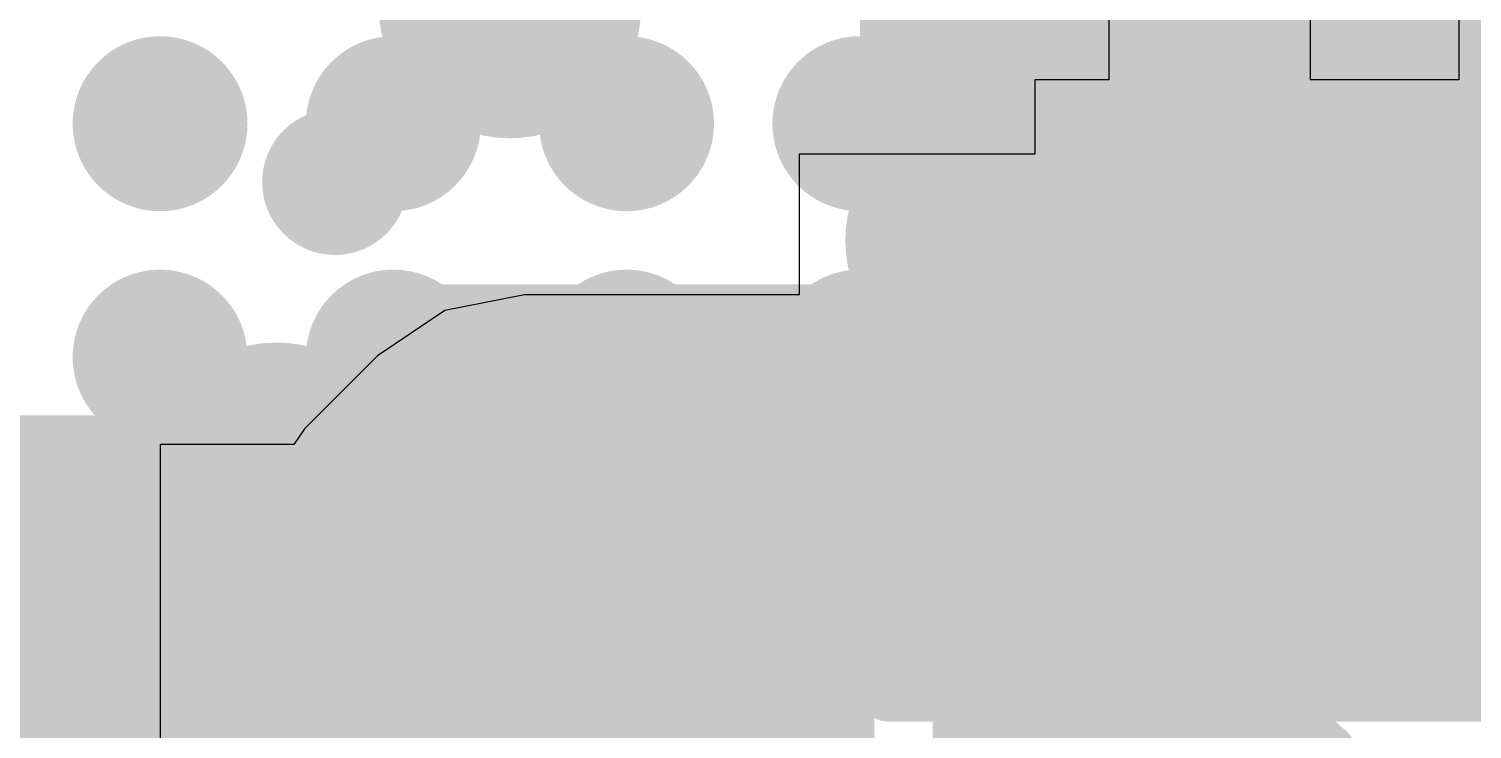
# Model space of a CAD drawing. Header units: millimetres. Extents: x 15 to 120, y 22 to 104.
# Drawn here: x 55.575 to 58.05, y 62.763 to 63.963 of the extents above; entities that cross this region are included whole.
import ezdxf

# ---------------------------------------------------------------- set-up
doc = ezdxf.new("R2010")
doc.units = ezdxf.units.MM
for name, color, linetype in [('BottomLayer', 5, 'Continuous'), ('BottomOverlay', 54, 'Continuous'), ('BottomPaste', 16, 'Continuous'), ('BottomSolder', 6, 'Continuous'), ('Mechanical13', 56, 'Continuous'), ('Mechanical15', 56, 'Continuous'), ('MultiLayer', 9, 'Continuous'), ('TopLayer', 1, 'Continuous'), ('TopPaste', 8, 'Continuous'), ('TopSolder', 216, 'Continuous')]:
    doc.layers.add(name, color=color, linetype=linetype)

msp = doc.modelspace()

# ---------------------------------------------------------------- linework, layer by layer
at = {"layer": 'BottomLayer'}
for p, q in [((57.42700224, 64.37900255999999), (57.42700224, 63.87500306)), ((57.77300357999999, 63.87500306), (57.77300357999999, 64.37900255999999)), ((58.02700358, 64.37900255999999), (58.02700358, 63.87500306)), ((57.42700224, 63.87500306), (57.30000224, 63.87500306)), ((57.30000224, 63.87500306), (57.30000224, 63.74800305999999)), ((58.02700358, 63.87500306), (57.77300357999999, 63.87500306)), ((57.30000224, 63.74800305999999), (56.89600254, 63.74800305999999)), ((56.89600254, 63.74800305999999), (56.89600254, 63.50687832)), ((56.42502304, 63.50687832), (56.28845994, 63.47971302)), ((56.89600254, 63.50687832), (56.42502304, 63.50687832)), ((56.28845994, 63.47971302), (56.17268674, 63.40235731999999)), ((56.17268674, 63.40235731999999), (56.04766286, 63.27733344)), ((56.04766286, 63.27733344), (56.0294028, 63.25000558)), ((56.0294028, 63.25000558), (55.80000016, 63.25000558)), ((55.80000016, 63.25000558), (55.80000016, 62.20399548))]:
    msp.add_line(p, q, dxfattribs=at)
for points, const_width in [([(57.8375018, 63.97500032, 1), (57.96250027999999, 63.97500032, 1)], 0.12499848), ([(57.237503, 63.87500306, 1), (57.36250148, 63.87500306, 1)], 0.12499848), ([(57.23751061999999, 63.87499544, 1), (57.3625091, 63.87499544, 1)], 0.12499848), ([(57.23751061999999, 63.87499544, 1), (57.3625091, 63.87499544, 1)], 0.12499848), ([(57.23750046, 63.72500082, 1), (57.36249893999999, 63.72500082, 1)], 0.12499848), ([(57.83749925999999, 63.72500082, 1), (57.96249774, 63.72500082, 1)], 0.12499848), ([(56.03750032, 63.6999996, 1), (56.16249879999999, 63.6999996, 1)], 0.12499848), ([(57.17500376, 63.17500192, 1), (57.42500072, 63.17500192, 1)], 0.2499995), ([(56.30002456, 63.15002102, 1), (56.55002151999999, 63.15002102, 1)], 0.2499995), ([(56.30002456, 63.15002102, 1), (56.55002151999999, 63.15002102, 1)], 0.2499995), ([(56.62500994, 63.1500007, 1), (56.8750069, 63.1500007, 1)], 0.2499995), ([(57.19998466, 63.15002102, 1), (57.44998162, 63.15002102, 1)], 0.2499995), ([(57.19998466, 63.15002102, 1), (57.44998162, 63.15002102, 1)], 0.2499995), ([(57.19998466, 63.15002102, 1), (57.44998162, 63.15002102, 1)], 0.2499995), ([(57.19998466, 63.15002102, 1), (57.44998162, 63.15002102, 1)], 0.2499995), ([(57.20000498, 63.1500007, 1), (57.45000194, 63.1500007, 1)], 0.2499995), ([(57.20000498, 63.1500007, 1), (57.45000194, 63.1500007, 1)], 0.2499995), ([(57.20000498, 63.1500007, 1), (57.45000194, 63.1500007, 1)], 0.2499995), ([(57.20000498, 63.1500007, 1), (57.45000194, 63.1500007, 1)], 0.2499995), ([(57.32500346, 63.1500007, 1), (57.57500041999999, 63.1500007, 1)], 0.2499995), ([(57.2499998, 63.10000588, 1), (57.49999675999999, 63.10000588, 1)], 0.2499995), ([(57.2499998, 63.10000588, 1), (57.49999675999999, 63.10000588, 1)], 0.2499995), ([(57.81250058, 63.2000006, 1), (57.93749905999999, 63.2000006, 1)], 0.12499848), ([(56.17500068, 63.02499714, 1), (56.42499763999999, 63.02499714, 1)], 0.2499995), ([(56.17500068, 63.02499714, 1), (56.42499763999999, 63.02499714, 1)], 0.2499995), ([(56.03750032, 63.000001, 1), (56.16249879999999, 63.000001, 1)], 0.12499848), ([(56.17500068, 62.70000667999999, 1), (56.42499763999999, 62.70000667999999, 1)], 0.2499995), ([(56.03750032, 62.70000159999999, 1), (56.16249879999999, 62.70000159999999, 1)], 0.12499848)]:
    msp.add_lwpolyline(points, format="xyb", close=True, dxfattribs=dict(at, const_width=const_width))
for points, const_width in [([(57.30000224, 63.87500306), (57.30000986, 63.87499544)], 0.2499995), ([(57.30000986, 63.87499544), (59.19999335999999, 63.87499544)], 0.2499995), ([(57.30000224, 63.17500192), (57.32498313999999, 63.15002102)], 0.499999), ([(56.29999916, 63.02499714), (56.42502304, 63.15002102)], 0.499999), ([(56.42502304, 63.15002102), (57.32498313999999, 63.15002102)], 0.499999), ([(56.75000842, 63.1500007), (57.32500346, 63.1500007)], 0.499999), ([(57.32498313999999, 63.15002102), (58.37500136, 63.15002102)], 0.499999), ([(57.32498313999999, 63.15002102), (57.32500346, 63.1500007)], 0.499999), ([(57.32500346, 63.1500007), (57.37499828, 63.10000588)], 0.499999), ([(57.32500346, 63.1500007), (57.45000194, 63.1500007)], 0.499999), ([(57.37499828, 61.80000339999999), (57.37499828, 63.10000588)], 0.499999), ([(56.29999916, 62.70000667999999), (56.29999916, 63.02499714)], 0.499999)]:
    msp.add_lwpolyline(points, dxfattribs=dict(at, const_width=const_width))
for points in [[(57.15000254, 63.62500356), (57.45000194, 63.62500356), (57.15000254, 64.12500256), (57.45000194, 64.12500256)], [(57.75000387999999, 63.62500356), (58.05000328, 63.62500356), (57.75000387999999, 64.12500256), (58.05000328, 64.12500256)], [(57.15000254, 62.92500242), (57.45000194, 62.92500242), (57.15000254, 63.42500141999999), (57.45000194, 63.42500141999999)], [(57.75000387999999, 62.92500242), (58.05000328, 62.92500242), (57.75000387999999, 63.42500141999999), (58.05000328, 63.42500141999999)], [(56.69999836, 62.25000757999999), (56.69999836, 63.15000577999999), (55.89999996, 62.25000757999999), (55.89999996, 63.15000577999999)]]:
    msp.add_solid(points, dxfattribs=at)
at = {"layer": 'BottomOverlay', "const_width": 0.1999996}
msp.add_lwpolyline([(56.92506521999999, 62.35000484), (56.92506521999999, 63.05000597999999)], dxfattribs=at)
at = {"layer": 'BottomOverlay', "const_width": 0.0999998}
msp.add_lwpolyline([(56.87506532, 63.05000597999999, 1), (56.97506512, 63.05000597999999, 1)], format="xyb", close=True, dxfattribs=at)
at = {"layer": 'BottomPaste'}
for points in [[(57.15000254, 63.62500356), (57.45000194, 63.62500356), (57.15000254, 64.12500256), (57.45000194, 64.12500256)], [(57.15000254, 63.62500356), (57.45000194, 63.62500356), (57.15000254, 64.12500256), (57.45000194, 64.12500256)], [(57.75000387999999, 63.62500356), (58.05000328, 63.62500356), (57.75000387999999, 64.12500256), (58.05000328, 64.12500256)], [(57.75000387999999, 63.62500356), (58.05000328, 63.62500356), (57.75000387999999, 64.12500256), (58.05000328, 64.12500256)], [(57.15000254, 62.92500242), (57.45000194, 62.92500242), (57.15000254, 63.42500141999999), (57.45000194, 63.42500141999999)], [(57.15000254, 62.92500242), (57.45000194, 62.92500242), (57.15000254, 63.42500141999999), (57.45000194, 63.42500141999999)], [(57.75000387999999, 62.92500242), (58.05000328, 62.92500242), (57.75000387999999, 63.42500141999999), (58.05000328, 63.42500141999999)], [(57.75000387999999, 62.92500242), (58.05000328, 62.92500242), (57.75000387999999, 63.42500141999999), (58.05000328, 63.42500141999999)], [(56.69999836, 62.25000757999999), (56.69999836, 63.15000577999999), (55.89999996, 62.25000757999999), (55.89999996, 63.15000577999999)], [(56.69999836, 62.25000757999999), (56.69999836, 63.15000577999999), (55.89999996, 62.25000757999999), (55.89999996, 63.15000577999999)]]:
    msp.add_solid(points, dxfattribs=at)
at = {"layer": 'BottomSolder'}
for points in [[(57.10000264, 63.57500365999999), (57.50000184, 63.57500365999999), (57.10000264, 64.17500246), (57.50000184, 64.17500246)], [(57.10000264, 63.57500365999999), (57.50000184, 63.57500365999999), (57.10000264, 64.17500246), (57.50000184, 64.17500246)], [(57.70000398, 63.57500365999999), (58.10000317999999, 63.57500365999999), (57.70000398, 64.17500246), (58.10000317999999, 64.17500246)], [(57.70000398, 63.57500365999999), (58.10000317999999, 63.57500365999999), (57.70000398, 64.17500246), (58.10000317999999, 64.17500246)], [(57.10000264, 62.87500252), (57.50000184, 62.87500252), (57.10000264, 63.47500132), (57.50000184, 63.47500132)], [(57.10000264, 62.87500252), (57.50000184, 62.87500252), (57.10000264, 63.47500132), (57.50000184, 63.47500132)], [(57.70000398, 62.87500252), (58.10000317999999, 62.87500252), (57.70000398, 63.47500132), (58.10000317999999, 63.47500132)], [(57.70000398, 62.87500252), (58.10000317999999, 62.87500252), (57.70000398, 63.47500132), (58.10000317999999, 63.47500132)], [(56.74999826, 62.20000768), (56.74999826, 63.20000568), (55.85000006, 62.20000768), (55.85000006, 63.20000568)], [(56.74999826, 62.20000768), (56.74999826, 63.20000568), (55.85000006, 62.20000768), (55.85000006, 63.20000568)]]:
    msp.add_solid(points, dxfattribs=at)
at = {"layer": 'Mechanical13', "const_width": 0.0999998}
for points in [[(57.1350013, 63.84000185999999), (57.46500318, 63.84000185999999)], [(57.1350013, 63.21000312), (57.1350013, 63.84000185999999)], [(57.46500318, 63.21000312), (57.46500318, 63.84000185999999)], [(57.73500264, 63.84000185999999), (58.06500452, 63.84000185999999)], [(57.73500264, 63.21000312), (57.73500264, 63.84000185999999)], [(58.06500452, 63.21000312), (58.06500452, 63.84000185999999)], [(57.1350013, 63.21000312), (57.46500318, 63.21000312)], [(57.73500264, 63.21000312), (58.06500452, 63.21000312)], [(54.7249985, 63.17500699999999), (56.47500007999999, 63.17500699999999)], [(56.47500007999999, 62.22500635999999), (56.47500007999999, 63.17500699999999)]]:
    msp.add_lwpolyline(points, dxfattribs=at)
at = {"layer": 'Mechanical13', "const_width": 0.0499999}
for points in [[(57.11000262, 63.84000185999999, 1), (57.15999997999999, 63.84000185999999, 1)], [(57.11000262, 63.84000185999999, 1), (57.15999997999999, 63.84000185999999, 1)], [(57.44000449999999, 63.84000185999999, 1), (57.49000186, 63.84000185999999, 1)], [(57.44000449999999, 63.84000185999999, 1), (57.49000186, 63.84000185999999, 1)], [(57.71000395999999, 63.84000185999999, 1), (57.76000131999999, 63.84000185999999, 1)], [(57.71000395999999, 63.84000185999999, 1), (57.76000131999999, 63.84000185999999, 1)], [(58.04000584, 63.84000185999999, 1), (58.0900032, 63.84000185999999, 1)], [(58.04000584, 63.84000185999999, 1), (58.0900032, 63.84000185999999, 1)], [(57.11000262, 63.21000312, 1), (57.15999997999999, 63.21000312, 1)], [(57.11000262, 63.21000312, 1), (57.15999997999999, 63.21000312, 1)], [(57.44000449999999, 63.21000312, 1), (57.49000186, 63.21000312, 1)], [(57.44000449999999, 63.21000312, 1), (57.49000186, 63.21000312, 1)], [(57.71000395999999, 63.21000312, 1), (57.76000131999999, 63.21000312, 1)], [(57.71000395999999, 63.21000312, 1), (57.76000131999999, 63.21000312, 1)], [(58.04000584, 63.21000312, 1), (58.0900032, 63.21000312, 1)], [(58.04000584, 63.21000312, 1), (58.0900032, 63.21000312, 1)], [(56.4500014, 63.17500699999999, 1), (56.49999876, 63.17500699999999, 1)], [(56.4500014, 63.17500699999999, 1), (56.49999876, 63.17500699999999, 1)]]:
    msp.add_lwpolyline(points, format="xyb", close=True, dxfattribs=at)
at = {"layer": 'Mechanical15', "const_width": 0.0999998}
for points in [[(57.05000274, 62.82500262), (57.05000274, 64.22500235999999)], [(57.55000174, 62.82500262), (57.55000174, 64.22500235999999)], [(57.65000408, 62.82500262), (57.65000408, 64.22500235999999)], [(57.30000224, 63.36000282), (57.30000224, 63.69000216)], [(57.90000358, 63.36000282), (57.90000358, 63.69000216)], [(57.1350013, 63.52500121999999), (57.46500318, 63.52500121999999)], [(57.73500264, 63.52500121999999), (58.06500452, 63.52500121999999)], [(54.40000042, 63.25000558), (56.79999815999999, 63.25000558)], [(56.79999815999999, 62.15000524), (56.79999815999999, 63.25000558)], [(55.59999801999999, 62.22500635999999), (55.59999801999999, 63.17500699999999)], [(57.05000274, 62.82500262), (57.55000174, 62.82500262)], [(57.65000408, 62.82500262), (58.15000308, 62.82500262)]]:
    msp.add_lwpolyline(points, dxfattribs=at)
at = {"layer": 'Mechanical15', "const_width": 0.0499999}
for points in [[(57.27500355999999, 63.69000216, 1), (57.32500091999999, 63.69000216, 1)], [(57.87500489999999, 63.69000216, 1), (57.92500226, 63.69000216, 1)], [(57.11000262, 63.52500121999999, 1), (57.15999997999999, 63.52500121999999, 1)], [(57.44000449999999, 63.52500121999999, 1), (57.49000186, 63.52500121999999, 1)], [(57.71000395999999, 63.52500121999999, 1), (57.76000131999999, 63.52500121999999, 1)], [(58.04000584, 63.52500121999999, 1), (58.0900032, 63.52500121999999, 1)], [(57.27500355999999, 63.36000282, 1), (57.32500091999999, 63.36000282, 1)], [(57.87500489999999, 63.36000282, 1), (57.92500226, 63.36000282, 1)], [(56.77499948, 63.25000558, 1), (56.82499684, 63.25000558, 1)], [(56.77499948, 63.25000558, 1), (56.82499684, 63.25000558, 1)], [(55.57499934, 63.17500699999999, 1), (55.6249967, 63.17500699999999, 1)], [(57.02500405999999, 62.82500262, 1), (57.07500142, 62.82500262, 1)], [(57.02500405999999, 62.82500262, 1), (57.07500142, 62.82500262, 1)], [(57.52500306, 62.82500262, 1), (57.57500041999999, 62.82500262, 1)], [(57.52500306, 62.82500262, 1), (57.57500041999999, 62.82500262, 1)], [(57.6250054, 62.82500262, 1), (57.67500276, 62.82500262, 1)], [(57.6250054, 62.82500262, 1), (57.67500276, 62.82500262, 1)]]:
    msp.add_lwpolyline(points, format="xyb", close=True, dxfattribs=at)
at = {"layer": 'MultiLayer'}
for points, const_width in [([(56.28750236, 64.00000154, 1), (56.51250064, 64.00000154, 1)], 0.22499828), ([(57.8375018, 63.97500032, 1), (57.96250027999999, 63.97500032, 1)], 0.12499848), ([(55.73750092, 63.7999994, 1), (55.8624994, 63.7999994, 1)], 0.12499848), ([(56.13750266, 63.7999994, 1), (56.26250114, 63.7999994, 1)], 0.12499848), ([(56.53750186, 63.7999994, 1), (56.66250033999999, 63.7999994, 1)], 0.12499848), ([(56.93750106, 63.7999994, 1), (57.06249954, 63.7999994, 1)], 0.12499848), ([(57.3375028, 63.7999994, 1), (57.46250128, 63.7999994, 1)], 0.12499848), ([(57.737502, 63.80000193999999, 1), (57.86250047999999, 63.80000193999999, 1)], 0.12499848), ([(57.23750046, 63.72500082, 1), (57.36249893999999, 63.72500082, 1)], 0.12499848), ([(57.83749925999999, 63.72500082, 1), (57.96249774, 63.72500082, 1)], 0.12499848), ([(56.03750032, 63.6999996, 1), (56.16249879999999, 63.6999996, 1)], 0.12499848), ([(57.08750076, 63.5999998, 1), (57.31249904, 63.5999998, 1)], 0.22499828), ([(57.4875025, 63.5999998, 1), (57.71250078, 63.5999998, 1)], 0.22499828), ([(57.88750169999999, 63.5999998, 1), (58.11249998, 63.5999998, 1)], 0.22499828), ([(55.73750092, 63.40000019999999, 1), (55.8624994, 63.40000019999999, 1)], 0.12499848), ([(56.13750012, 63.40000274, 1), (56.26249859999999, 63.40000274, 1)], 0.12499848), ([(56.53750186, 63.40000274, 1), (56.66250033999999, 63.40000274, 1)], 0.12499848), ([(56.93750106, 63.40000274, 1), (57.06249954, 63.40000274, 1)], 0.12499848), ([(57.33750026, 63.40000274, 1), (57.46249873999999, 63.40000274, 1)], 0.12499848), ([(57.737502, 63.40000274, 1), (57.86250047999999, 63.40000274, 1)], 0.12499848), ([(55.88750062, 63.2000006, 1), (56.1124989, 63.2000006, 1)], 0.22499828), ([(56.28750236, 63.2000006, 1), (56.51250064, 63.2000006, 1)], 0.22499828), ([(57.81250058, 63.2000006, 1), (57.93749905999999, 63.2000006, 1)], 0.12499848), ([(57.16250187999999, 63.000001, 1), (57.38750015999999, 63.000001, 1)], 0.22499828), ([(57.96250282, 63.000001, 1), (58.1875011, 63.000001, 1)], 0.22499828), ([(55.73750092, 63.00000353999999, 1), (55.8624994, 63.00000353999999, 1)], 0.12499848), ([(56.03750032, 63.000001, 1), (56.16249879999999, 63.000001, 1)], 0.12499848), ([(56.13750012, 63.00000353999999, 1), (56.26249859999999, 63.00000353999999, 1)], 0.12499848), ([(56.53750186, 63.00000353999999, 1), (56.66250033999999, 63.00000353999999, 1)], 0.12499848), ([(56.56250053999999, 63.000001, 1), (56.68749902, 63.000001, 1)], 0.12499848), ([(56.93750106, 63.000001, 1), (57.06249954, 63.000001, 1)], 0.12499848), ([(57.4875025, 63.000001, 1), (57.61250098, 63.000001, 1)], 0.12499848), ([(57.737502, 63.00000353999999, 1), (57.86250047999999, 63.00000353999999, 1)], 0.12499848), ([(55.68750102, 62.72500028, 1), (55.9124993, 62.72500028, 1)], 0.22499828), ([(56.03750032, 62.70000159999999, 1), (56.16249879999999, 62.70000159999999, 1)], 0.12499848), ([(57.56250108, 62.60000179999999, 1), (57.78749936, 62.60000179999999, 1)], 0.22499828)]:
    msp.add_lwpolyline(points, format="xyb", close=True, dxfattribs=dict(at, const_width=const_width))
at = {"layer": 'TopLayer'}
for points, const_width in [([(55.72500158, 63.80000193999999, 1), (55.87499874, 63.80000193999999, 1)], 0.1499997), ([(56.12500077999999, 63.80000193999999, 1), (56.27499794, 63.80000193999999, 1)], 0.1499997), ([(56.52500251999999, 63.80000193999999, 1), (56.67499968, 63.80000193999999, 1)], 0.1499997), ([(56.92500172, 63.80000193999999, 1), (57.07499888, 63.80000193999999, 1)], 0.1499997), ([(57.32500091999999, 63.80000193999999, 1), (57.47499808, 63.80000193999999, 1)], 0.1499997), ([(57.72500265999999, 63.80000193999999, 1), (57.87499982, 63.80000193999999, 1)], 0.1499997), ([(57.33750026, 63.80000193999999, 1), (57.46249873999999, 63.80000193999999, 1)], 0.12499848), ([(57.737502, 63.80000193999999, 1), (57.86250047999999, 63.80000193999999, 1)], 0.12499848), ([(55.72500158, 63.40000274, 1), (55.87499874, 63.40000274, 1)], 0.1499997), ([(56.12500077999999, 63.40000274, 1), (56.27499794, 63.40000274, 1)], 0.1499997), ([(56.52500251999999, 63.40000274, 1), (56.67499968, 63.40000274, 1)], 0.1499997), ([(56.92500172, 63.40000274, 1), (57.07499888, 63.40000274, 1)], 0.1499997), ([(57.32500091999999, 63.40000274, 1), (57.47499808, 63.40000274, 1)], 0.1499997), ([(57.72500265999999, 63.40000274, 1), (57.87499982, 63.40000274, 1)], 0.1499997), ([(56.13750012, 63.40000274, 1), (56.26249859999999, 63.40000274, 1)], 0.12499848), ([(56.13750012, 63.40000274, 1), (56.26249859999999, 63.40000274, 1)], 0.12499848), ([(56.13750012, 63.40000274, 1), (56.26249859999999, 63.40000274, 1)], 0.12499848), ([(56.53750186, 63.40000274, 1), (56.66250033999999, 63.40000274, 1)], 0.12499848), ([(56.53750186, 63.40000274, 1), (56.66250033999999, 63.40000274, 1)], 0.12499848), ([(56.53750186, 63.40000274, 1), (56.66250033999999, 63.40000274, 1)], 0.12499848), ([(56.53750186, 63.40000274, 1), (56.66250033999999, 63.40000274, 1)], 0.12499848), ([(56.93750106, 63.40000274, 1), (57.06249954, 63.40000274, 1)], 0.12499848), ([(56.93750106, 63.40000274, 1), (57.06249954, 63.40000274, 1)], 0.12499848), ([(56.93750106, 63.40000274, 1), (57.06249954, 63.40000274, 1)], 0.12499848), ([(57.33750026, 63.40000274, 1), (57.46249873999999, 63.40000274, 1)], 0.12499848), ([(57.33750026, 63.40000274, 1), (57.46249873999999, 63.40000274, 1)], 0.12499848), ([(57.33750026, 63.40000274, 1), (57.46249873999999, 63.40000274, 1)], 0.12499848), ([(57.33750026, 63.40000274, 1), (57.46249873999999, 63.40000274, 1)], 0.12499848), ([(57.737502, 63.40000274, 1), (57.86250047999999, 63.40000274, 1)], 0.12499848), ([(57.737502, 63.40000274, 1), (57.86250047999999, 63.40000274, 1)], 0.12499848), ([(57.737502, 63.40000274, 1), (57.86250047999999, 63.40000274, 1)], 0.12499848), ([(55.72500158, 63.00000353999999, 1), (55.87499874, 63.00000353999999, 1)], 0.1499997), ([(56.12500077999999, 63.00000353999999, 1), (56.27499794, 63.00000353999999, 1)], 0.1499997), ([(56.52500251999999, 63.00000353999999, 1), (56.67499968, 63.00000353999999, 1)], 0.1499997), ([(56.92500172, 63.00000353999999, 1), (57.07499888, 63.00000353999999, 1)], 0.1499997), ([(57.32500091999999, 63.00000353999999, 1), (57.47499808, 63.00000353999999, 1)], 0.1499997), ([(57.72500265999999, 63.00000353999999, 1), (57.87499982, 63.00000353999999, 1)], 0.1499997), ([(55.73750092, 63.00000353999999, 1), (55.8624994, 63.00000353999999, 1)], 0.12499848), ([(55.73750092, 63.00000353999999, 1), (55.8624994, 63.00000353999999, 1)], 0.12499848), ([(55.73750092, 63.00000353999999, 1), (55.8624994, 63.00000353999999, 1)], 0.12499848), ([(55.73750092, 63.00000353999999, 1), (55.8624994, 63.00000353999999, 1)], 0.12499848), ([(56.13750012, 63.00000353999999, 1), (56.26249859999999, 63.00000353999999, 1)], 0.12499848), ([(56.13750012, 63.00000353999999, 1), (56.26249859999999, 63.00000353999999, 1)], 0.12499848), ([(56.13750012, 63.00000353999999, 1), (56.26249859999999, 63.00000353999999, 1)], 0.12499848), ([(56.13750012, 63.00000353999999, 1), (56.26249859999999, 63.00000353999999, 1)], 0.12499848), ([(56.53750186, 63.00000353999999, 1), (56.66250033999999, 63.00000353999999, 1)], 0.12499848), ([(56.53750186, 63.00000353999999, 1), (56.66250033999999, 63.00000353999999, 1)], 0.12499848), ([(56.53750186, 63.00000353999999, 1), (56.66250033999999, 63.00000353999999, 1)], 0.12499848), ([(56.93750106, 63.000001, 1), (57.06249954, 63.000001, 1)], 0.12499848), ([(57.4875025, 63.000001, 1), (57.61250098, 63.000001, 1)], 0.12499848), ([(57.737502, 63.00000353999999, 1), (57.86250047999999, 63.00000353999999, 1)], 0.12499848), ([(56.95000039999999, 63.00000353999999, 1), (57.0500002, 63.00000353999999, 1)], 0.0999998), ([(57.3499996, 63.00000353999999, 1), (57.4499994, 63.00000353999999, 1)], 0.0999998), ([(57.3499996, 63.00000353999999, 1), (57.4499994, 63.00000353999999, 1)], 0.0999998), ([(57.75000134, 63.00000353999999, 1), (57.85000114, 63.00000353999999, 1)], 0.0999998), ([(57.75000134, 63.00000353999999, 1), (57.85000114, 63.00000353999999, 1)], 0.0999998)]:
    msp.add_lwpolyline(points, format="xyb", close=True, dxfattribs=dict(at, const_width=const_width))
for points, const_width in [([(57.3999995, 63.40000274), (57.3999995, 63.80000193999999)], 0.2499995), ([(56.19999936, 63.00000353999999), (56.19999936, 63.40000274)], 0.2499995), ([(56.19999936, 63.40000274), (56.6000011, 63.40000274)], 0.2499995), ([(56.6000011, 63.40000274), (57.0000003, 63.40000274)], 0.2499995), ([(56.6000011, 63.00000353999999), (56.6000011, 63.40000274)], 0.2499995), ([(57.0000003, 63.40000274), (57.3999995, 63.40000274)], 0.2499995), ([(57.3999995, 63.40000274), (57.80000124, 63.40000274)], 0.2499995), ([(57.80000124, 63.40000274), (58.20000044, 63.40000274)], 0.2499995), ([(55.40000096, 63.00000353999999), (55.80000016, 63.00000353999999)], 0.2499995), ([(55.80000016, 62.60000179999999), (55.80000016, 63.00000353999999)], 0.2499995), ([(55.80000016, 63.00000353999999), (56.19999936, 63.00000353999999)], 0.2499995), ([(56.19999936, 63.00000353999999), (56.6000011, 63.00000353999999)], 0.2499995), ([(57.0000003, 63.00000353999999), (57.3999995, 63.00000353999999)], 0.1999996), ([(57.3999995, 63.00000353999999), (57.80000124, 63.00000353999999)], 0.1999996), ([(57.80000124, 63.00000353999999), (58.20000044, 63.00000353999999)], 0.1999996)]:
    msp.add_lwpolyline(points, dxfattribs=dict(at, const_width=const_width))
at = {"layer": 'TopPaste', "const_width": 0.1499997}
for points in [[(55.72500158, 63.80000193999999, 1), (55.87499874, 63.80000193999999, 1)], [(55.72500158, 63.80000193999999, 1), (55.87499874, 63.80000193999999, 1)], [(56.12500077999999, 63.80000193999999, 1), (56.27499794, 63.80000193999999, 1)], [(56.12500077999999, 63.80000193999999, 1), (56.27499794, 63.80000193999999, 1)], [(56.52500251999999, 63.80000193999999, 1), (56.67499968, 63.80000193999999, 1)], [(56.52500251999999, 63.80000193999999, 1), (56.67499968, 63.80000193999999, 1)], [(56.92500172, 63.80000193999999, 1), (57.07499888, 63.80000193999999, 1)], [(56.92500172, 63.80000193999999, 1), (57.07499888, 63.80000193999999, 1)], [(57.32500091999999, 63.80000193999999, 1), (57.47499808, 63.80000193999999, 1)], [(57.32500091999999, 63.80000193999999, 1), (57.47499808, 63.80000193999999, 1)], [(57.72500265999999, 63.80000193999999, 1), (57.87499982, 63.80000193999999, 1)], [(57.72500265999999, 63.80000193999999, 1), (57.87499982, 63.80000193999999, 1)], [(55.72500158, 63.40000274, 1), (55.87499874, 63.40000274, 1)], [(55.72500158, 63.40000274, 1), (55.87499874, 63.40000274, 1)], [(56.12500077999999, 63.40000274, 1), (56.27499794, 63.40000274, 1)], [(56.12500077999999, 63.40000274, 1), (56.27499794, 63.40000274, 1)], [(56.52500251999999, 63.40000274, 1), (56.67499968, 63.40000274, 1)], [(56.52500251999999, 63.40000274, 1), (56.67499968, 63.40000274, 1)], [(56.92500172, 63.40000274, 1), (57.07499888, 63.40000274, 1)], [(56.92500172, 63.40000274, 1), (57.07499888, 63.40000274, 1)], [(57.32500091999999, 63.40000274, 1), (57.47499808, 63.40000274, 1)], [(57.32500091999999, 63.40000274, 1), (57.47499808, 63.40000274, 1)], [(57.72500265999999, 63.40000274, 1), (57.87499982, 63.40000274, 1)], [(57.72500265999999, 63.40000274, 1), (57.87499982, 63.40000274, 1)], [(55.72500158, 63.00000353999999, 1), (55.87499874, 63.00000353999999, 1)], [(55.72500158, 63.00000353999999, 1), (55.87499874, 63.00000353999999, 1)], [(56.12500077999999, 63.00000353999999, 1), (56.27499794, 63.00000353999999, 1)], [(56.12500077999999, 63.00000353999999, 1), (56.27499794, 63.00000353999999, 1)], [(56.52500251999999, 63.00000353999999, 1), (56.67499968, 63.00000353999999, 1)], [(56.52500251999999, 63.00000353999999, 1), (56.67499968, 63.00000353999999, 1)], [(56.92500172, 63.00000353999999, 1), (57.07499888, 63.00000353999999, 1)], [(56.92500172, 63.00000353999999, 1), (57.07499888, 63.00000353999999, 1)], [(57.32500091999999, 63.00000353999999, 1), (57.47499808, 63.00000353999999, 1)], [(57.32500091999999, 63.00000353999999, 1), (57.47499808, 63.00000353999999, 1)], [(57.72500265999999, 63.00000353999999, 1), (57.87499982, 63.00000353999999, 1)], [(57.72500265999999, 63.00000353999999, 1), (57.87499982, 63.00000353999999, 1)]]:
    msp.add_lwpolyline(points, format="xyb", close=True, dxfattribs=at)
at = {"layer": 'TopSolder', "const_width": 0.10999978}
for points in [[(55.74500154, 63.80000193999999, 1), (55.85499878, 63.80000193999999, 1)], [(55.74500154, 63.80000193999999, 1), (55.85499878, 63.80000193999999, 1)], [(56.14500074, 63.80000193999999, 1), (56.25499798, 63.80000193999999, 1)], [(56.14500074, 63.80000193999999, 1), (56.25499798, 63.80000193999999, 1)], [(56.54500247999999, 63.80000193999999, 1), (56.65499972, 63.80000193999999, 1)], [(56.54500247999999, 63.80000193999999, 1), (56.65499972, 63.80000193999999, 1)], [(56.94500168, 63.80000193999999, 1), (57.05499892, 63.80000193999999, 1)], [(56.94500168, 63.80000193999999, 1), (57.05499892, 63.80000193999999, 1)], [(57.34500087999999, 63.80000193999999, 1), (57.45499812, 63.80000193999999, 1)], [(57.34500087999999, 63.80000193999999, 1), (57.45499812, 63.80000193999999, 1)], [(57.74500261999999, 63.80000193999999, 1), (57.85499986, 63.80000193999999, 1)], [(57.74500261999999, 63.80000193999999, 1), (57.85499986, 63.80000193999999, 1)], [(55.74500154, 63.40000274, 1), (55.85499878, 63.40000274, 1)], [(55.74500154, 63.40000274, 1), (55.85499878, 63.40000274, 1)], [(56.14500074, 63.40000274, 1), (56.25499798, 63.40000274, 1)], [(56.14500074, 63.40000274, 1), (56.25499798, 63.40000274, 1)], [(56.54500247999999, 63.40000274, 1), (56.65499972, 63.40000274, 1)], [(56.54500247999999, 63.40000274, 1), (56.65499972, 63.40000274, 1)], [(56.94500168, 63.40000274, 1), (57.05499892, 63.40000274, 1)], [(56.94500168, 63.40000274, 1), (57.05499892, 63.40000274, 1)], [(57.34500087999999, 63.40000274, 1), (57.45499812, 63.40000274, 1)], [(57.34500087999999, 63.40000274, 1), (57.45499812, 63.40000274, 1)], [(57.74500261999999, 63.40000274, 1), (57.85499986, 63.40000274, 1)], [(57.74500261999999, 63.40000274, 1), (57.85499986, 63.40000274, 1)], [(55.74500154, 63.00000353999999, 1), (55.85499878, 63.00000353999999, 1)], [(55.74500154, 63.00000353999999, 1), (55.85499878, 63.00000353999999, 1)], [(56.14500074, 63.00000353999999, 1), (56.25499798, 63.00000353999999, 1)], [(56.14500074, 63.00000353999999, 1), (56.25499798, 63.00000353999999, 1)], [(56.54500247999999, 63.00000353999999, 1), (56.65499972, 63.00000353999999, 1)], [(56.54500247999999, 63.00000353999999, 1), (56.65499972, 63.00000353999999, 1)], [(56.94500168, 63.00000353999999, 1), (57.05499892, 63.00000353999999, 1)], [(56.94500168, 63.00000353999999, 1), (57.05499892, 63.00000353999999, 1)], [(57.34500087999999, 63.00000353999999, 1), (57.45499812, 63.00000353999999, 1)], [(57.34500087999999, 63.00000353999999, 1), (57.45499812, 63.00000353999999, 1)], [(57.74500261999999, 63.00000353999999, 1), (57.85499986, 63.00000353999999, 1)], [(57.74500261999999, 63.00000353999999, 1), (57.85499986, 63.00000353999999, 1)]]:
    msp.add_lwpolyline(points, format="xyb", close=True, dxfattribs=at)

doc.saveas('drawing.dxf')
